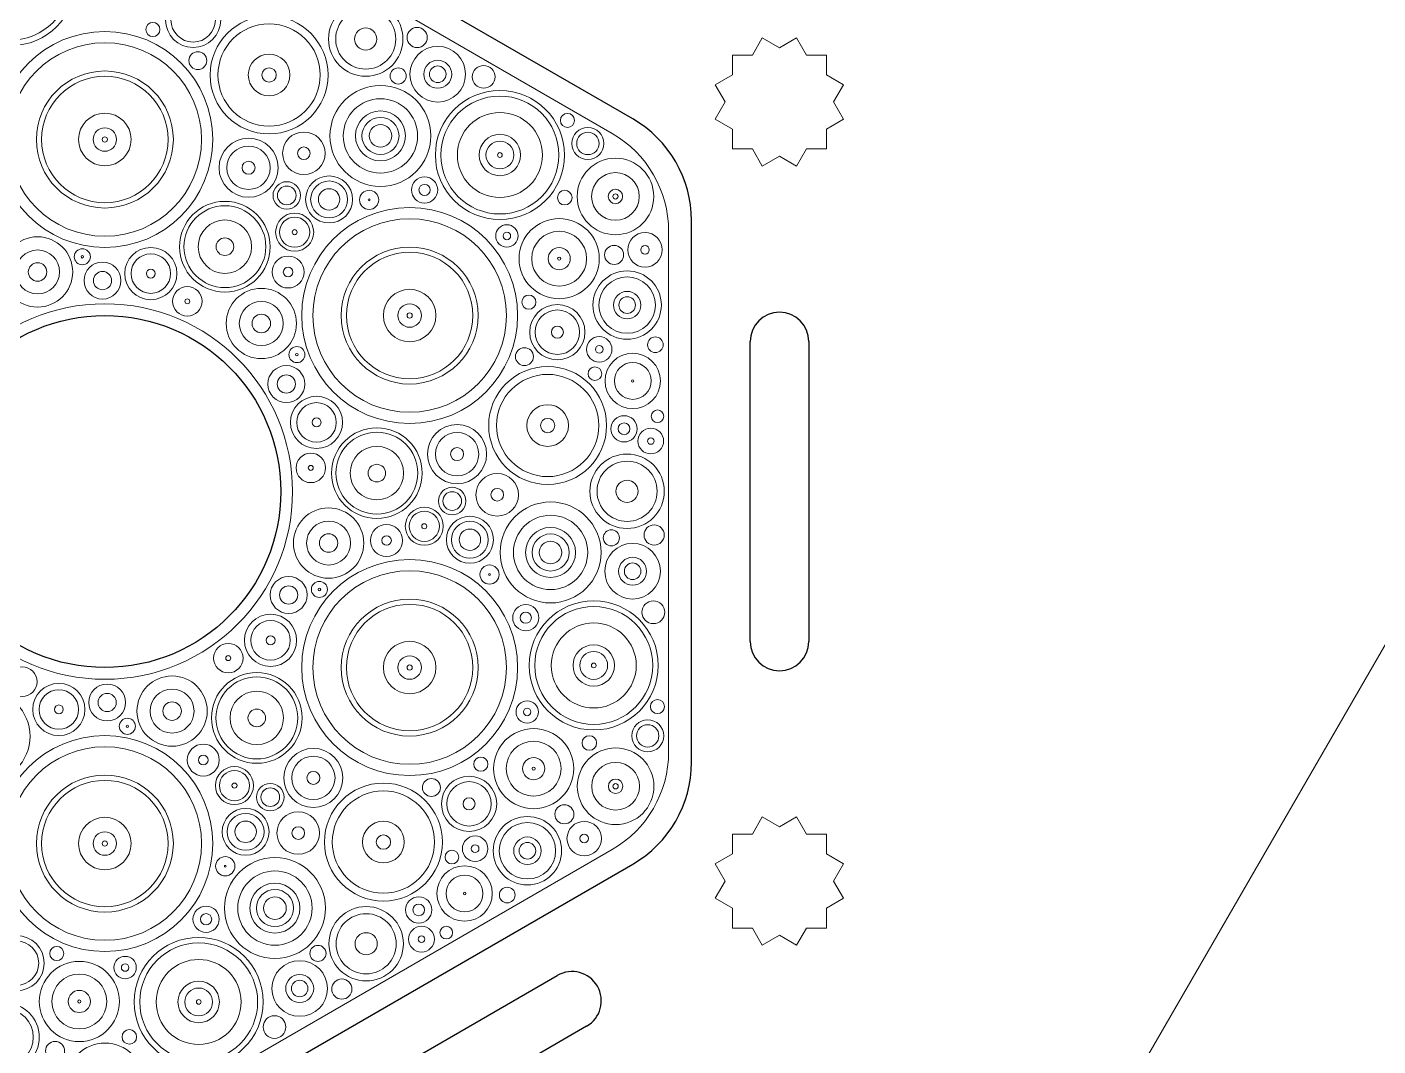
# Model space of a CAD drawing. Header units: millimetres. Extents: x -1250 to -350, y -300 to 300.
# Drawn here: x -845.6 to -759.2, y -160.1 to -95 of the extents above; entities that cross this region are included whole.
import ezdxf

# ---------------------------------------------------------------- set-up
doc = ezdxf.new("R2010")
doc.units = ezdxf.units.MM
doc.layers.get('0').update_dxf_attribs({"color": 1, "true_color": 0xff0000})
doc.layers.add('cut', color=1, linetype='Continuous', lineweight=20, true_color=0xff0000)
doc.layers.add('Vector Engrave', color=5, linetype='Continuous', lineweight=0, true_color=0x0000ff)

msp = doc.modelspace()

# ---------------------------------------------------------------- linework, layer by layer
for p, q in [((-806.875, -100.879), (-836.875, -83.558)), ((-803.125, -142.015), (-803.125, -107.374)), ((-799.375, -134.279), (-799.375, -115.111)), ((-795.625, -115.111), (-795.625, -134.279)), ((-836.875, -165.831), (-806.875, -148.51)), ((-828.3, -165.21), (-811.7, -155.626)), ((-809.825, -158.874), (-826.425, -168.458))]:
    msp.add_line(p, q)
msp.add_circle((-840.625, -124.695), 11.25)
for centre, radius, start, end in [((-810.625, -107.374), 7.5, 0, 60), ((-797.5, -115.111), 1.875, 0, 180), ((-797.5, -134.279), 1.875, 180, 0), ((-810.625, -142.015), 7.5, 300, 0), ((-810.762, -157.25), 1.875, 300, 120)]:
    msp.add_arc(centre, radius, start, end)
at = {"layer": 'cut'}
for p, q in [((-724.441, -75), (-825.57, -250.16)), ((-798.598, -95.698), (-799.232, -96.796)), ((-797.5, -96.332), (-798.598, -95.698)), ((-796.402, -95.698), (-797.5, -96.332)), ((-795.768, -96.796), (-796.402, -95.698)), ((-799.232, -96.796), (-800.5, -96.796)), ((-800.5, -96.796), (-800.5, -98.064)), ((-794.5, -96.796), (-795.768, -96.796)), ((-794.5, -98.064), (-794.5, -96.796)), ((-800.5, -98.064), (-801.598, -98.698)), ((-793.402, -98.698), (-794.5, -98.064)), ((-801.598, -98.698), (-800.964, -99.796)), ((-794.036, -99.796), (-793.402, -98.698)), ((-800.964, -99.796), (-801.598, -100.895)), ((-793.402, -100.895), (-794.036, -99.796)), ((-801.598, -100.895), (-800.5, -101.529)), ((-794.5, -101.529), (-793.402, -100.895)), ((-800.5, -101.529), (-800.5, -102.796)), ((-794.5, -102.796), (-794.5, -101.529)), ((-800.5, -102.796), (-799.232, -102.796)), ((-799.232, -102.796), (-798.598, -103.895)), ((-798.598, -103.895), (-797.5, -103.261)), ((-797.5, -103.261), (-796.402, -103.895)), ((-796.402, -103.895), (-795.768, -102.796)), ((-795.768, -102.796), (-794.5, -102.796)), ((-798.598, -145.495), (-799.232, -146.593)), ((-797.5, -146.129), (-798.598, -145.495)), ((-796.402, -145.495), (-797.5, -146.129)), ((-795.768, -146.593), (-796.402, -145.495)), ((-799.232, -146.593), (-800.5, -146.593)), ((-800.5, -146.593), (-800.5, -147.861)), ((-794.5, -146.593), (-795.768, -146.593)), ((-794.5, -147.861), (-794.5, -146.593)), ((-800.5, -147.861), (-801.598, -148.495)), ((-801.598, -148.495), (-800.964, -149.593)), ((-793.402, -148.495), (-794.5, -147.861)), ((-794.036, -149.593), (-793.402, -148.495)), ((-800.964, -149.593), (-801.598, -150.691)), ((-793.402, -150.691), (-794.036, -149.593)), ((-801.598, -150.691), (-800.5, -151.325)), ((-794.5, -151.325), (-793.402, -150.691)), ((-800.5, -151.325), (-800.5, -152.593)), ((-794.5, -152.593), (-794.5, -151.325)), ((-800.5, -152.593), (-799.232, -152.593)), ((-799.232, -152.593), (-798.598, -153.691)), ((-796.402, -153.691), (-795.768, -152.593)), ((-795.768, -152.593), (-794.5, -152.593)), ((-798.598, -153.691), (-797.5, -153.057)), ((-797.5, -153.057), (-796.402, -153.691))]:
    msp.add_line(p, q, dxfattribs=at)
at = {"layer": 'Vector Engrave'}
for p, q in [((-837.021, -85.16), (-808.189, -101.806)), ((-804.585, -108.049), (-804.585, -141.341)), ((-808.189, -147.583), (-837.021, -164.229))]:
    msp.add_line(p, q, dxfattribs=at)
for centre, radius in [((-846.625, -92.07), 4.125), ((-846.625, -92.07), 3.769), ((-834.981, -94.549), 1.766), ((-834.981, -94.549), 1.421), ((-823.946, -95.774), 2.379), ((-823.946, -95.774), 1.922), ((-837.554, -95.165), 0.453), ((-830.125, -98.07), 3.769), ((-830.125, -98.07), 3.267), ((-840.625, -102.195), 6.903), ((-823.946, -95.774), 0.709), ((-820.66, -95.674), 0.645), ((-840.625, -102.195), 6.185), ((-834.679, -97.154), 0.573), ((-819.343, -98.024), 1.778), ((-830.125, -98.07), 1.332), ((-819.343, -98.024), 0.894), ((-819.343, -98.024), 0.528), ((-816.407, -98.187), 0.726), ((-840.625, -102.195), 4.379), ((-840.625, -102.195), 4.039), ((-830.125, -98.07), 0.458), ((-821.872, -98.134), 0.514), ((-823.005, -101.964), 3.226), ((-815.371, -103.186), 4.125), ((-823.005, -101.964), 2.375), ((-815.371, -103.186), 3.769), ((-840.625, -102.195), 1.677), ((-823.005, -101.964), 1.598), ((-823.005, -101.964), 1.186), ((-815.371, -103.186), 2.717), ((-811.054, -100.973), 0.45), ((-840.625, -102.195), 0.75), ((-827.903, -103.076), 1.36), ((-823.005, -101.964), 0.722), ((-815.371, -103.186), 1.325), ((-809.747, -102.447), 1.022), ((-809.747, -102.447), 0.713), ((-840.625, -102.195), 0.168), ((-831.437, -103.998), 1.889), ((-831.437, -103.998), 1.386), ((-827.903, -103.076), 0.404), ((-815.371, -103.186), 0.89), ((-831.437, -103.998), 0.416), ((-815.371, -103.186), 0.15), ((-807.983, -105.835), 2.449), ((-807.983, -105.835), 1.525), ((-828.996, -105.768), 0.878), ((-828.996, -105.768), 0.597), ((-826.289, -106.025), 1.5), ((-826.289, -106.025), 1.179), ((-826.289, -106.025), 0.685), ((-820.185, -105.421), 0.837), ((-820.185, -105.421), 0.36), ((-832.949, -109.047), 2.897), ((-823.732, -106.052), 0.614), ((-823.732, -106.052), 0.0555), ((-811.221, -105.909), 0.467), ((-807.983, -105.835), 0.461), ((-807.983, -105.835), 0.169), ((-832.949, -109.047), 2.617), ((-828.49, -108.118), 1.215), ((-821.139, -113.445), 6.903), ((-832.949, -109.047), 1.708), ((-828.49, -108.118), 0.964), ((-821.139, -113.445), 6.185), ((-814.923, -108.358), 0.714), ((-811.58, -109.811), 2.561), ((-844.925, -110.66), 2.246), ((-832.949, -109.047), 0.562), ((-828.49, -108.118), 0.161), ((-814.923, -108.358), 0.241), ((-811.58, -109.811), 1.752), ((-806.092, -109.246), 1.101), ((-844.925, -110.66), 1.406), ((-842.064, -109.688), 0.513), ((-842.064, -109.688), 0.0828), ((-837.685, -110.765), 1.669), ((-837.685, -110.765), 1.264), ((-828.909, -110.664), 1.022), ((-821.139, -113.445), 4.379), ((-821.139, -113.445), 4.039), ((-811.58, -109.811), 0.707), ((-808.069, -109.571), 0.609), ((-806.092, -109.246), 0.274), ((-844.925, -110.66), 0.591), ((-840.774, -111.211), 1.181), ((-837.685, -110.765), 0.286), ((-828.909, -110.664), 0.306), ((-811.58, -109.811), 0.103), ((-840.774, -111.211), 0.583), ((-807.235, -112.778), 2.187), ((-807.235, -112.778), 1.803), ((-835.35, -112.538), 0.942), ((-830.621, -113.954), 2.246), ((-821.139, -113.445), 1.677), ((-813.516, -112.59), 0.453), ((-807.235, -112.778), 0.877), ((-807.235, -112.778), 0.53), ((-840.625, -124.695), 12), ((-835.35, -112.538), 0.158), ((-830.621, -113.954), 1.406), ((-821.139, -113.445), 0.75), ((-811.696, -114.51), 1.766), ((-811.696, -114.51), 1.421), ((-830.621, -113.954), 0.591), ((-821.139, -113.445), 0.168), ((-811.696, -114.51), 0.384), ((-809.018, -115.609), 0.814), ((-805.431, -115.315), 0.501), ((-828.348, -115.945), 0.513), ((-813.801, -116.074), 0.573), ((-809.018, -115.609), 0.247), ((-828.348, -115.945), 0.0828), ((-806.877, -117.627), 1.77), ((-806.877, -117.627), 1.177), ((-829.022, -117.824), 1.181), ((-829.022, -117.824), 0.583), ((-812.317, -120.475), 3.769), ((-812.317, -120.475), 3.267), ((-809.296, -117.164), 0.436), ((-806.877, -117.627), 0.0766), ((-827.092, -120.276), 1.669), ((-827.092, -120.276), 1.264), ((-812.317, -120.475), 1.332), ((-827.092, -120.276), 0.286), ((-812.317, -120.475), 0.458), ((-807.432, -120.686), 0.839), ((-805.296, -119.886), 0.403), ((-823.236, -123.518), 2.897), ((-823.236, -123.518), 2.617), ((-818.107, -122.303), 1.889), ((-807.432, -120.686), 0.375), ((-805.725, -121.469), 0.822), ((-818.107, -122.303), 1.386), ((-805.725, -121.469), 0.209), ((-827.459, -123.185), 0.942), ((-823.236, -123.518), 1.708), ((-818.107, -122.303), 0.416), ((-807.239, -124.679), 2.379), ((-827.459, -123.185), 0.158), ((-823.236, -123.518), 0.562), ((-807.239, -124.679), 1.922), ((-815.542, -124.903), 1.36), ((-807.239, -124.679), 0.709), ((-818.419, -125.302), 0.878), ((-818.419, -125.302), 0.597), ((-815.542, -124.903), 0.404), ((-826.321, -127.988), 2.246), ((-820.202, -126.915), 1.215), ((-820.202, -126.915), 0.964), ((-812.13, -128.589), 3.226), ((-826.321, -127.988), 1.406), ((-822.616, -127.826), 1.022), ((-820.202, -126.915), 0.161), ((-817.289, -127.775), 1.5), ((-817.289, -127.775), 1.179), ((-812.13, -128.589), 2.375), ((-805.51, -127.474), 0.645), ((-826.321, -127.988), 0.591), ((-822.616, -127.826), 0.306), ((-817.289, -127.775), 0.685), ((-812.13, -128.589), 1.598), ((-812.13, -128.589), 1.186), ((-808.246, -127.655), 0.514), ((-812.13, -128.589), 0.722), ((-806.887, -129.79), 1.778), ((-821.139, -135.945), 6.903), ((-816.033, -130.003), 0.614), ((-806.887, -129.79), 0.894), ((-806.887, -129.79), 0.528), ((-828.873, -131.308), 1.181), ((-821.139, -135.945), 6.185), ((-816.033, -130.003), 0.0555), ((-828.873, -131.308), 0.583), ((-826.91, -130.952), 0.513), ((-826.91, -130.952), 0.0828), ((-821.139, -135.945), 4.379), ((-821.139, -135.945), 4.039), ((-813.714, -132.759), 0.837), ((-809.371, -135.811), 4.125), ((-809.371, -135.811), 3.769), ((-805.56, -132.414), 0.726), ((-830.031, -134.205), 1.669), ((-830.031, -134.205), 1.264), ((-813.714, -132.759), 0.36), ((-809.371, -135.811), 2.717), ((-832.734, -135.342), 0.942), ((-830.031, -134.205), 0.286), ((-821.139, -135.945), 1.677), ((-809.371, -135.811), 1.325), ((-832.734, -135.342), 0.158), ((-821.139, -135.945), 0.75), ((-809.371, -135.811), 0.89), ((-845.9, -136.852), 0.942), ((-830.912, -139.166), 2.897), ((-821.139, -135.945), 0.168), ((-809.371, -135.811), 0.15), ((-843.565, -138.624), 1.669), ((-840.476, -138.179), 1.181), ((-836.325, -138.729), 2.246), ((-830.912, -139.166), 2.617), ((-848.301, -140.342), 2.897), ((-843.565, -138.624), 1.264), ((-840.476, -138.179), 0.583), ((-836.325, -138.729), 1.406), ((-836.325, -138.729), 0.591), ((-830.912, -139.166), 1.708), ((-813.626, -138.784), 0.714), ((-805.296, -138.443), 0.45), ((-843.565, -138.624), 0.286), ((-830.912, -139.166), 0.562), ((-813.626, -138.784), 0.241), ((-839.186, -139.701), 0.513), ((-839.186, -139.701), 0.0828), ((-813.213, -142.406), 2.561), ((-805.919, -140.312), 1.022), ((-805.919, -140.312), 0.713), ((-840.625, -147.195), 6.903), ((-813.213, -142.406), 1.752), ((-809.654, -140.767), 0.467), ((-840.625, -147.195), 6.185), ((-834.332, -141.857), 1.022), ((-834.332, -141.857), 0.306), ((-827.295, -143), 1.889), ((-827.295, -143), 1.386), ((-807.971, -143.534), 2.449), ((-832.337, -143.492), 1.215), ((-816.587, -142.119), 0.453), ((-813.213, -142.406), 0.707), ((-813.213, -142.406), 0.103), ((-807.971, -143.534), 1.525), ((-840.625, -147.195), 4.379), ((-840.625, -147.195), 4.039), ((-832.337, -143.492), 0.964), ((-832.337, -143.492), 0.161), ((-830.048, -144.23), 0.878), ((-827.295, -143), 0.416), ((-822.817, -147.1), 3.769), ((-819.747, -143.615), 0.573), ((-817.34, -144.656), 1.766), ((-817.34, -144.656), 1.421), ((-807.971, -143.534), 0.461), ((-830.048, -144.23), 0.597), ((-822.817, -147.1), 3.267), ((-807.971, -143.534), 0.169), ((-831.625, -146.445), 1.5), ((-817.34, -144.656), 0.384), ((-811.25, -145.327), 0.609), ((-840.625, -147.195), 1.677), ((-831.625, -146.445), 1.179), ((-831.625, -146.445), 0.685), ((-828.263, -146.522), 1.36), ((-822.817, -147.1), 1.332), ((-813.61, -147.653), 2.187), ((-813.61, -147.653), 1.803), ((-809.98, -146.876), 1.101), ((-840.625, -147.195), 0.75), ((-828.263, -146.522), 0.404), ((-822.817, -147.1), 0.458), ((-816.953, -147.524), 0.814), ((-813.61, -147.653), 0.877), ((-809.98, -146.876), 0.274), ((-840.625, -147.195), 0.168), ((-818.439, -148.061), 0.436), ((-816.953, -147.524), 0.247), ((-813.61, -147.653), 0.53), ((-832.926, -148.646), 0.614), ((-829.75, -151.32), 3.226), ((-832.926, -148.646), 0.0555), ((-829.75, -151.32), 2.375), ((-817.63, -150.388), 1.77), ((-817.63, -150.388), 1.177), ((-829.75, -151.32), 1.598), ((-829.75, -151.32), 1.186), ((-814.904, -150.484), 0.501), ((-829.75, -151.32), 0.722), ((-820.557, -151.436), 0.839), ((-820.557, -151.436), 0.375), ((-817.63, -150.388), 0.0766), ((-834.153, -152.033), 0.837), ((-834.153, -152.033), 0.36), ((-823.918, -153.6), 2.379), ((-823.918, -153.6), 1.922), ((-820.382, -153.306), 0.822), ((-818.796, -152.886), 0.403), ((-846.269, -154.84), 1.766), ((-846.269, -154.84), 1.421), ((-834.625, -157.32), 4.125), ((-834.625, -157.32), 3.769), ((-827, -154.216), 0.514), ((-823.918, -153.6), 0.709), ((-820.382, -153.306), 0.209), ((-843.696, -154.224), 0.453), ((-839.327, -155.121), 0.714), ((-842.258, -157.29), 2.561), ((-839.327, -155.121), 0.241), ((-834.625, -157.32), 2.717), ((-828.169, -156.46), 1.778), ((-842.258, -157.29), 1.752), ((-834.625, -157.32), 1.325), ((-828.169, -156.46), 0.894), ((-828.169, -156.46), 0.528), ((-825.475, -156.495), 0.645), ((-842.258, -157.29), 0.707), ((-834.625, -157.32), 0.89), ((-834.625, -157.32), 0.15), ((-847, -159.57), 2.187), ((-847, -159.57), 1.803), ((-842.258, -157.29), 0.103), ((-829.778, -158.922), 0.726), ((-839.058, -159.553), 0.467), ((-843.806, -160.45), 0.609), ((-840.613, -162.393), 2.449)]:
    msp.add_circle(centre, radius, dxfattribs=at)
for centre, start, end in [((-811.793, -108.049), 0, 60), ((-811.793, -141.341), 300, 0)]:
    msp.add_arc(centre, 7.208, start, end, dxfattribs=at)

doc.saveas('drawing.dxf')
